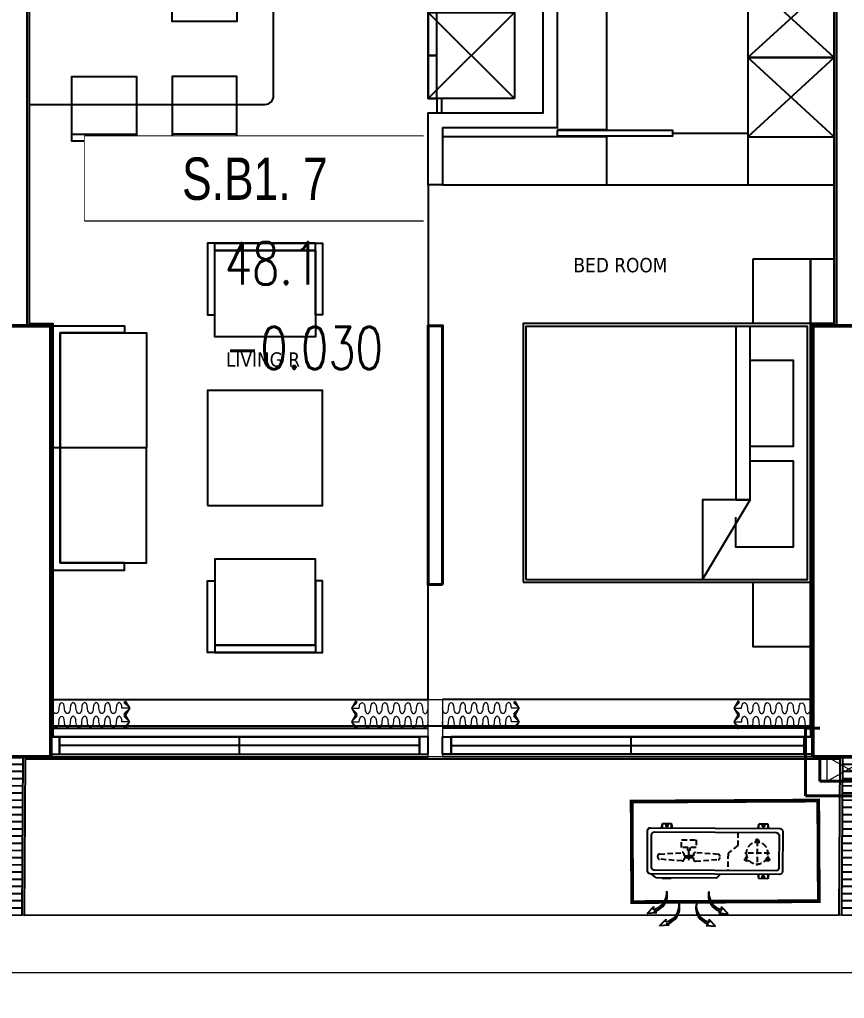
# Model space of a CAD drawing. Header units: millimetres. Extents: x -361702973 to 361248309, y -356458554 to 356543577.
# Drawn here: x 151710 to 157448, y 5890 to 12700 of the extents above; entities that cross this region are included whole.
import ezdxf
from ezdxf.enums import TextEntityAlignment as Align
from ezdxf.xclip import XClip

# ---------------------------------------------------------------- set-up
doc = ezdxf.new("R2010")
doc.units = ezdxf.units.MM
doc.header["$LTSCALE"] = 100
doc.header["$MEASUREMENT"] = 0
doc.header["$XCLIPFRAME"] = 0
doc.set_wipeout_variables(frame=1)
for name, pattern in [('220126_HDN_HBA typical plan$0$HIDDEN', [0.375, 0.25, -0.125]), ('ACAD_ISO03W100', [30, 12, -18]), ('HIDDEN', [0.375, 0.25, -0.125])]:
    doc.linetypes.add(name, pattern=pattern)
for name, color, linetype in [('1VinaPVC-Text', 9, 'Continuous'), ('A-_FURN----_E-_N', 251, 'Continuous'), ('A-ANNO-ROOM', 50, 'Continuous'), ('A-WALL-FNSH', 11, 'Continuous'), ('AC-EAD', 6, 'Continuous'), ('dien tich thong thuy', 3, 'Continuous'), ('IDEA - dim', 251, 'Continuous'), ('KT-Net manh', 139, 'Continuous'), ('KT-Noi that', 32, 'Continuous'), ('KT-Tuong', 1, 'Continuous')]:
    doc.layers.add(name, color=color, linetype=linetype)
for name, color, linetype, lineweight in [('AUDIT_I_220808132811-11', 7, 'Continuous', 9), ('CIC36 net manh', 8, 'Continuous', 9), ('HBA-Partition', 4, 'Continuous', 13), ('KT-Chuviet', 255, 'Continuous', 15), ('KT-Kich thuoc', 159, 'Continuous', 18), ('KT-lomo nuoc', 3, 'HIDDEN', 5), ('KT-Net cat', 1, 'Continuous', 40), ('KT-Net cot vach', 2, 'Continuous', 50), ('KT-Net thay', 7, 'Continuous', 15), ('KT-Net truc', 18, 'Continuous', 15)]:
    doc.layers.add(name, color=color, linetype=linetype, lineweight=lineweight)
doc.styles.add('220126_HDN_HBA typical plan$0$211210_HDN_HBA_TYPICAL PLAN CORE OPT 1$0$HBA-Text', font='GOTHIC.TTF')
doc.styles.add('font unicode ccu', font='arial.ttf')
doc.styles.add('ROMANS', font='ROMANS.SHX')
doc.styles.add('Tahoma', font='tahoma.ttf')

# ---------------------------------------------------------------- blocks, each defined once
blk = doc.blocks.new('A$C418F5BC8')
at = {"layer": 'A-ANNO-ROOM', "insert": (648.1133449638728, 1090.790118377889), "char_height": 600, "attachment_point": 2, "rotation": 50.44882673977027, "style": '220126_HDN_HBA typical plan$0$211210_HDN_HBA_TYPICAL PLAN CORE OPT 1$0$HBA-Text'}
blk.add_mtext_dynamic_manual_height_columns('SL-S', width=722857412.8743668, gutter_width=9765.624999999996, heights=[0], dxfattribs=at)
blk = doc.blocks.new('A$C1AAC5519')
at = {"layer": 'A-ANNO-ROOM', "insert": (772.955269176513, 1216.574747113511), "char_height": 600, "attachment_point": 2, "rotation": 50.44882673977027, "style": '220126_HDN_HBA typical plan$0$211210_HDN_HBA_TYPICAL PLAN CORE OPT 1$0$HBA-Text'}
blk.add_mtext_dynamic_manual_height_columns('1-BR', width=722857412.8743668, gutter_width=9765.624999999996, heights=[0], dxfattribs=at)
blk = doc.blocks.new('A$C2A6C5140')
at = {"layer": 'A-ANNO-ROOM', "insert": (731.4497625969816, 1190.0169191678, 0.0003277973379295924), "char_height": 600, "attachment_point": 2, "rotation": 50.44882673977027, "style": '220126_HDN_HBA typical plan$0$211210_HDN_HBA_TYPICAL PLAN CORE OPT 1$0$HBA-Text'}
blk.add_mtext_dynamic_manual_height_columns('2-BR', width=722857412.8743668, gutter_width=9765.624999999996, heights=[0], dxfattribs=at)
blk = doc.blocks.new('A$C5388591E')
at = {"layer": 'A-ANNO-ROOM', "insert": (894.3001998505497, 842.1987865094561, 0.0004622000541105721), "char_height": 600, "attachment_point": 2, "rotation": 1.4064704596368105, "style": '220126_HDN_HBA typical plan$0$211210_HDN_HBA_TYPICAL PLAN CORE OPT 1$0$HBA-Text'}
blk.add_mtext_dynamic_manual_height_columns('3-BR', width=722857412.8743668, gutter_width=9765.624999999996, heights=[0], dxfattribs=at)
blk = doc.blocks.new('A$C21AF0CCA')
at = {"layer": 'A-ANNO-ROOM', "insert": (1197.56892258345, 814.6835720778872), "char_height": 600, "attachment_point": 2, "rotation": 0.10542954816276216, "style": '220126_HDN_HBA typical plan$0$211210_HDN_HBA_TYPICAL PLAN CORE OPT 1$0$HBA-Text'}
blk.add_mtext_dynamic_manual_height_columns('1-BR+', width=722857412.8743668, gutter_width=9765.624999999996, heights=[0], dxfattribs=at)
blk = doc.blocks.new('Louvre')
for p, q in [((-390.067916277796, 975.9572027104441, 0.1512365001885502), (-295.1435544323176, 1008.729661013116, 0.1512365002144518)), ((-373.750619571656, 928.6946823777398, 0.1512365001885502), (-278.8262577261776, 961.4671406804118, 0.1512365002144518)), ((-357.4333228655159, 881.4321620450355, 0.1512365001885502), (-262.5089610200375, 914.2046203477075, 0.1512365002144518)), ((-341.1160261593759, 834.1696417123312, 0.1512365001885502), (-246.1916643138975, 866.9421000150032, 0.1512365002144518)), ((-324.7987294532359, 786.9071213796269, 0.1512365001885502), (-229.8743676077574, 819.6795796822989, 0.1512365002144518)), ((-308.4814327470958, 739.6446010469226, 0.1512365001885502), (-213.5570709016174, 772.4170593495946, 0.1512365002144518)), ((-292.1641360409558, 692.3820807142183, 0.1512365001885502), (-197.2397741954774, 725.1545390168903, 0.1512365002144518)), ((-275.8468393348157, 645.119560381514, 0.1512365001885502), (-180.9224774893373, 677.892018684186, 0.1512365002144518)), ((-259.5295426286757, 597.8570400488097, 0.1512365001885502), (-164.6051807831973, 630.6294983514817, 0.1512365002144518)), ((-243.2122459225357, 550.5945197161054, 0.1512365001885502), (-148.2878840770572, 583.3669780187774, 0.1512365002144518)), ((-226.8949492163956, 503.3319993834011, 0.1512365001885502), (-131.9705873709172, 536.1044576860731, 0.1512365002144518)), ((-210.5776525102556, 456.0694790506968, 0.1512365001885502), (-115.6532906647772, 488.8419373533688, 0.1512365002144518)), ((-194.2603558041155, 408.8069587179925, 0.1512365001885503), (-99.33599395863712, 441.5794170206646, 0.1512365002144518)), ((-177.9430590979755, 361.5444383852882, 0.1512365001885503), (-83.01869725249708, 394.3168966879603, 0.1512365002144518)), ((-161.6257623918355, 314.2819180525839, 0.1512365001885503), (-66.70140054635704, 347.054376355256, 0.1512365002144518)), ((-145.3084656856954, 267.0193977198796, 0.1512365001885503), (-50.38410384021699, 299.7918560225517, 0.1512365002144518)), ((-128.9911689795554, 219.7568773871753, 0.1512365001885503), (-34.06680713407695, 252.5293356898474, 0.1512365002144518)), ((-112.6738722734153, 172.494357054471, 0.1512365001885503), (-17.74951042793691, 205.2668153571431, 0.1512365002144518)), ((-96.35657556727529, 125.2318367217667, 0.1512365001885503), (-1.43221372179687, 158.0042950244388, 0.1512365002144518)), ((-80.03927886113524, 77.96931638906244, 0.1512365001885503), (14.88508298434317, 110.7417746917345, 0.1512365002144518)), ((-63.7219821549952, 30.70679605635814, 0.1512365001885503), (31.20237969048321, 63.47925435903016, 0.1512365002144518)), ((-47.40468544885516, -16.55572427634615, 0.1512365001885503), (47.51967639662325, 16.21673402632587, 0.1512365002144518))]:
    blk.add_line(p, q)
at = {"elevation": 0.1512365001885503}
blk.add_lwpolyline([(47.5188208874315, 16.2192119784886), (-311.4533339738846, 1055.970408101566), (-405.9933989513665, 1023.379364635679), (-47.40468544885516, -16.55572427634615)], close=True, dxfattribs=at)
blk = doc.blocks.new('OU DHCB')
at = {"ltscale": 10}
for p, q in [((-145596.7359835756, -72628.19858895507), (-145596.7359835755, -73528.19858895507)), ((-145296.7359835756, -72608.19858895507), (-145576.7359835756, -72608.19858895507)), ((-145568.159058152, -72656.08931015906), (-145568.1590581519, -73502.79584965573)), ((-145324.4190639546, -72636.08931015906), (-145548.159058152, -72636.08931015906)), ((-145301.9190639545, -73502.79584965573), (-145301.9190639546, -72656.08931015906)), ((-145276.7359835755, -73528.19858895507), (-145276.7359835756, -72628.19858895507)), ((-145251.7359835756, -72666.54320485782), (-145276.7359835756, -72633.91402237766)), ((-145251.7359835756, -72666.54320485782), (-145251.7359835755, -73091.63776905168)), ((-145251.7359835755, -73091.63776905168), (-145276.7359835756, -73117.74108818787)), ((-145576.7359835755, -73548.19858895507), (-145296.7359835755, -73548.19858895507)), ((-145548.1590581519, -73522.79584965573), (-145324.4190639545, -73522.79584965573))]:
    blk.add_line(p, q, dxfattribs=at)
for p, q in [((-145596.7359835737, -72704.6985221715), (-145626.5373331342, -72710.6859819922)), ((-145596.7359835737, -72710.68598199266), (-145626.5373331342, -72710.6859819922)), ((-145626.5373331342, -72710.6859819922), (-145626.537333134, -72774.23580768521)), ((-145613.7907843499, -72729.27302923848), (-145613.7907843499, -72756.23642001537)), ((-145251.7359835756, -72709.72133146526), (-145246.9346340166, -72710.68598199266)), ((-145251.7359835756, -72710.68598199272), (-145246.9346340166, -72710.68598199266)), ((-145246.9346340166, -72710.68598199266), (-145246.9346340169, -72774.23580768568)), ((-145600.3090889574, -72742.46089483847), (-145627.2724797422, -72742.46089483894)), ((-145596.7359835744, -72774.23580768568), (-145626.5373331339, -72774.23580768521)), ((-145596.7359835746, -72780.22326750544), (-145626.5373331342, -72774.23580768521)), ((-145251.7359835756, -72742.46089483929), (-145246.1994874087, -72742.46089483934)), ((-145251.7359835756, -72774.23580768573), (-145246.934634017, -72774.23580768568)), ((-145251.7359835756, -72775.20045821296), (-145246.9346340166, -72774.23580768568)), ((-145600.3090889574, -73413.93628307173), (-145627.2724797422, -73413.93628307126)), ((-145596.7359835746, -73376.17391040476), (-145626.5373331342, -73382.16137022499)), ((-145596.7359835744, -73382.16137022452), (-145626.5373331339, -73382.16137022499)), ((-145626.5373331342, -73445.711195918), (-145626.537333134, -73382.16137022499)), ((-145613.7907843499, -73427.12414867172), (-145613.7907843499, -73400.16075789483)), ((-145276.7359835763, -73376.1739104043), (-145246.9346340166, -73382.16137022452)), ((-145276.7359835764, -73382.16137022406), (-145246.934634017, -73382.16137022452)), ((-145273.1628781935, -73413.93628307126), (-145246.1994874087, -73413.9362830708)), ((-145259.6811828009, -73427.12414867125), (-145259.6811828009, -73400.16075789437)), ((-145246.9346340166, -73445.71119591754), (-145246.9346340169, -73382.16137022452)), ((-145596.7359835737, -73445.71119591754), (-145626.5373331342, -73445.711195918)), ((-145596.7359835737, -73451.6986557387), (-145626.5373331342, -73445.711195918)), ((-145276.7359835771, -73445.71119591707), (-145246.9346340166, -73445.71119591754)), ((-145276.7359835771, -73451.69865573823), (-145246.9346340166, -73445.71119591754))]:
    blk.add_line(p, q)
at = {"linetype": 'HIDDEN', "ltscale": 1.5}
for p, q in [((-145413.9539361256, -72690.93626985545), (-145425.2743603915, -72850.3464246098)), ((-145391.7116543167, -72679.24295534656), (-145400.5201600925, -72679.24295534656)), ((-145366.9574540176, -72850.3464246098), (-145378.2778782834, -72690.93626985545)), ((-145411.8405843586, -72927.5993492777), (-145402.8542549818, -72927.5993492777)), ((-145402.8542549818, -72927.5993492777), (-145402.8542549818, -72902.06651731845)), ((-145402.8542549818, -72902.06651731845), (-145389.3775594272, -72902.06651731845)), ((-145389.3775594272, -72927.5993492777), (-145389.3775594272, -72902.06651731845)), ((-145389.3775594272, -72927.5993492777), (-145380.3912300507, -72927.5993492777)), ((-145413.9539361256, -73100.72940071652), (-145425.2743603915, -72941.3192459621)), ((-145366.9574540176, -72941.3192459621), (-145378.2778782834, -73100.72940071652)), ((-145424.3244128572, -73457.61947981999), (-145424.3244128572, -73284.34750655977)), ((-145372.1718516731, -73297.9798048001), (-145387.1776447338, -73289.31620613698)), ((-145384.0065475349, -73301.15090199895), (-145375.342948872, -73286.14510893813)), ((-145504.9601435018, -73370.98349318982), (-145522.2873408278, -73370.98349318982)), ((-145513.6237421648, -73362.31989452682), (-145513.6237421648, -73379.64709185276)), ((-145510.9603994874, -73370.98349318982), (-145337.6884262272, -73370.98349318982)), ((-145387.1776447338, -73452.6507802426), (-145372.1718516731, -73443.98718157967)), ((-145384.0065475349, -73440.81608438081), (-145375.342948872, -73455.82187744146))]:
    blk.add_line(p, q, dxfattribs=at)
for points in [[(-145514.0369933077, -72845.00641289927), (-145514.0369933077, -72946.6592576727), (-145460.1302110892, -72946.6592576727), (-145460.1302110892, -72845.00641289927)], [(-145438.3748983174, -72892.94521453363), (-145378.3072809206, -72892.94521453363), (-145378.3072809206, -72898.7209469756), (-145438.3748983174, -72898.7209469756)]]:
    blk.add_lwpolyline(points, close=True, dxfattribs=at)
for points in [[(-145411.8405843586, -72864.06632129426), (-145402.8542549818, -72864.06632129426), (-145402.8542549818, -72889.59915325334), (-145389.3775594272, -72889.59915325334), (-145389.3775594272, -72864.06632129426), (-145380.3912300507, -72864.06632129426)], [(-145460.1302110892, -72902.18613808436), (-145439.9151677571, -72902.18613808436), (-145439.9151677571, -72889.4795324876), (-145460.1302110892, -72889.4795324876)], [(-145568.1590581519, -73235.6644869287), (-145477.5859351165, -73235.6644869287), (-145421.9678457306, -73168.28098990311), (-145301.9190639544, -73168.28098990311)]]:
    blk.add_lwpolyline(points, dxfattribs=at)
for points in [[(-145400.506466276, -73299.01593738), (-145385.0322228624, -73286.8395249426, -0.6770329614269011), (-145371.0996937773, -73294.88347436048), (-145373.9076545681, -73314.37276847954)], [(-145498.5591177275, -73386.34032428954), (-145516.8413219319, -73379.02744260765, -0.6770329614269011), (-145516.8413219319, -73362.93954377211), (-145498.5591177275, -73355.62666209022)], [(-145373.9076545681, -73427.59421790004), (-145371.0996937773, -73447.08351201928, -0.6770329614269011), (-145385.0322228624, -73455.12746143699), (-145400.506466276, -73442.95104899965)]]:
    blk.add_lwpolyline(points, format="xyb", dxfattribs=at)
for centre in [(-145613.7907843498, -72742.46089483894), (-145613.7907843498, -73413.93628307126), (-145259.6811828011, -73413.9362830708)]:
    blk.add_circle(centre, 6.399999998510705)
blk.add_circle((-145424.3244128572, -73370.98349318982), 75.80648830138873, dxfattribs=at)
at = {"ltscale": 10}
for centre, radius, start, end in [((-145576.7359835756, -72628.19858895507), 20, 90, 180), ((-145548.159058152, -72656.08931015906), 20, 90, 180), ((-145324.0708671735, -72658.3538387804), 22.2672511938213, 5.836940991571704, 90.89598033136627), ((-145296.7359835756, -72628.19858895507), 20, 0, 90), ((-145576.7359835755, -73528.19858895507), 20, 180, 270), ((-145548.1590581519, -73502.79584965573), 20, 180, 270), ((-145324.0708671734, -73500.53132103439), 22.26725119372981, 269.1040196686337, 354.1630590084283), ((-145296.7359835755, -73528.19858895507), 20, 270, 0)]:
    blk.add_arc(centre, radius, start, end, dxfattribs=at)
at = {"linetype": 'HIDDEN', "ltscale": 1.5, "extrusion": (-3.705961975267651e-18, -2.302887044638033e-31, -1)}
for centre, major_axis, ratio, start_param, end_param in [((-145400.5201600925, -72691.94956094332), (13.47669555471336, 1.34378840757246e-09), 0.9428576571430538, 3.22142263940278, 4.712388980478704), ((-145391.7116543167, -72691.94956094332), (13.47669555471336, -1.34381379242754e-09), 0.942857657143054, 4.712388980290674, 6.203355321366594), ((-145411.8405843586, -72851.35971569768), (13.47669555469076, -1.05462899242754e-09), 0.9428576571446344, 1.570796326721111, 3.221422639214027), ((-145380.3912300507, -72940.3059548744), (13.47669555469076, -1.05462899242754e-09), 0.9428576571446344, 4.712388980310906, 6.363015292803822), ((-145400.5201600925, -73099.71610962864), (13.47669555471336, -1.34381379242754e-09), 0.942857657143054, 1.57079632670088, 3.061762667776801), ((-145391.7116543167, -73099.71610962864), (13.47669555471336, 1.34378840757246e-09), 0.9428576571430538, 0.0798299858129885, 1.57079632688891)]:
    blk.add_ellipse(centre, major_axis=major_axis, ratio=ratio, start_param=start_param, end_param=end_param, dxfattribs=at)
at = {"linetype": 'HIDDEN', "ltscale": 1.5, "extrusion": (-3.705961975267651e-18, -2.30288704463893e-31, -1)}
for centre, start_param, end_param in [((-145380.3912300507, -72851.35971569768), -0.0798299856242348, 1.570796326868679), ((-145411.8405843586, -72940.3059548744), 3.061762667965558, 4.712388980458472)]:
    blk.add_ellipse(centre, major_axis=(13.47669555469076, 1.05462300757246e-09), ratio=0.9428576571446344, start_param=start_param, end_param=end_param, dxfattribs=at)
blk = doc.blocks.new('ki hieu qt')
at = {"layer": 'AC-EAD', "color": 7}
for points in [[(-276796163327.464, 549769551681.0894), (-276796163446.0606, 549769551567.1503)], [(-276796163396.6809, 549769551574.9169), (-276796163446.0606, 549769551567.1503)], [(-276796163338.9174, 549769551517.0281), (-276796163364.6031, 549769551559.9108)], [(-276796163338.9174, 549769551517.0281), (-276796163327.464, 549769551681.0894)], [(-276796163110.5587, 549769551464.184), (-276796163229.1553, 549769551350.2449)], [(-276796163122.012, 549769551300.1228), (-276796163110.5587, 549769551464.184)], [(-276796163179.7757, 549769551358.0116), (-276796163229.1553, 549769551350.2449)], [(-276796163122.012, 549769551300.1228), (-276796163147.6976, 549769551343.0052)], [(-276796163179.7757, 549769550597.0709), (-276796163229.1553, 549769550604.8376)], [(-276796163110.5587, 549769550490.8986), (-276796163229.1553, 549769550604.8376)], [(-276796163122.012, 549769550654.9597), (-276796163147.6976, 549769550612.0773)], [(-276796163122.012, 549769550654.9597), (-276796163110.5587, 549769550490.8986)], [(-276796163396.6809, 549769550380.1656), (-276796163446.0606, 549769550387.9323)], [(-276796163327.464, 549769550273.9932), (-276796163446.0606, 549769550387.9323)], [(-276796163338.9174, 549769550438.0544), (-276796163364.6031, 549769550395.1718)], [(-276796163338.9174, 549769550438.0544), (-276796163327.464, 549769550273.9932)]]:
    blk.add_lwpolyline(points, dxfattribs=at)
for centre, radius, start, end in [((-276796163644.4366, 549769551622.9794), 286.8527087762382, 255.434448979571, 347.3073344548822), ((-276796163679.501, 549769551631.3489), 288.3951209083507, 262.614727528198, 348.7092694430371), ((-276796163427.5312, 549769551406.0741), 286.8527087762382, 255.434448979571, 347.3073344548822), ((-276796163462.5958, 549769551414.4435), 288.3951209083507, 262.614727528198, 348.7092694430371), ((-276796163427.5312, 549769550549.0084), 286.8527087762382, 12.69295835412746, 104.5668063709439), ((-276796163462.5958, 549769550540.639), 288.3951209083507, 11.29147703540943, 97.38530942130281), ((-276796163644.4366, 549769550332.1031), 286.8527087762382, 12.69295835412746, 104.5668063709439), ((-276796163679.501, 549769550323.7336), 288.3951209083507, 11.29147703540943, 97.38530942130281)]:
    blk.add_arc(centre, radius, start, end, dxfattribs=at)
blk = doc.blocks.new('DHCB.1')
at = {"xscale": -1, "rotation": 106.4733300107783}
blk.add_blockref('OU DHCB', (-194859.9671084196, -237775.7974229998), dxfattribs=at)
at = {"xscale": 0.4, "yscale": 0.4, "zscale": 0.4, "rotation": 286.4738024344239}
blk.add_blockref('ki hieu qt', (-179483459312.1194, -168534274838.7475), dxfattribs=at)
blk = doc.blocks.new('*U150')
for points in [[(482.6951045578201, -398.9039813853606), (464.6170375002125, -396.4493711387506), (464.3337632049024, -466.3349522090732)], [(396.7561588253833, -484.1490495130481), (464.3337632049024, -466.3349522090732), (394.4481821902239, -466.0516779393653)]]:
    blk.add_hatch(color=256).paths.add_polyline_path(points)
blk.add_line((464.3337632049024, -466.3349522090732), (416.9273155568029, -418.7598943406972))
for points in [[(482.6951045578201, -398.9039813853606), (464.6170375002125, -396.4493711387506), (464.3337632049024, -466.3349522090732)], [(396.7561588253833, -484.1490495130481), (464.3337632049024, -466.3349522090732), (394.4481821902239, -466.0516779393653)]]:
    blk.add_lwpolyline(points, close=True)
for centre in [(16.76743755071067, -17.17677016190672), (85.71403000141326, -87.65612936302188), (155.3043908096025, -157.4940017787478), (224.8947516177918, -227.3318741944736), (294.485112425981, -297.1697466101995), (364.0754732341703, -367.0076190259254)]:
    blk.add_ellipse(centre, major_axis=(34.52187991841241, 31.95056764796491), ratio=0.5238875827070036, start_param=4.731720461219403, end_param=7.873313114809197)
at = {"extrusion": (0, 0, -1)}
for centre in [(51.5728287498025, -52.1059534814385), (120.5194212005051, -122.5853126825537), (190.1097820086943, -192.4231850982796), (259.7001428168836, -262.2610575140054), (329.2905036250728, -332.0989299297313), (398.8808644332621, -401.9368023454572)]:
    blk.add_ellipse(centre, major_axis=(-32.07293168385898, -34.4082260416161), ratio=0.5238875826554585, start_param=4.731720461217387, end_param=7.87331311480718, dxfattribs=at)
blk = doc.blocks.new('*U149')
at = {"layer": 'A-_FURN----_E-_N', "linetype": 'Continuous'}
for points in [[(-899.9999999999709, 600), (-899.9999999999709, 1000), (-1349.999999999971, 1000), (-1349.999999999971, 600)], [(-900.0000000000291, -1000), (-900.0000000000291, 1000), (900.0000000000291, 1000), (900.0000000000291, -1000)], [(-880.0000000000291, -980), (-880.0000000000291, 980), (880.0000000000291, 980), (880.0000000000291, -980)], [(1350.000000000029, 600), (1350.000000000029, 1000), (900.0000000000291, 1000), (900.0000000000291, 600)]]:
    blk.add_lwpolyline(points, close=True, dxfattribs=at)
at = {"layer": 'A-_FURN----_E-_N', "linetype": '220126_HDN_HBA typical plan$0$HIDDEN', "ltscale": 500}
blk.add_lwpolyline([(-900.0000000000291, -1000), (-900.0000000000291, 1000), (900.0000000000291, 1000), (900.0000000000291, -1000)], close=True, dxfattribs=at)
at = {"layer": 'A-_FURN----_E-_N', "linetype": 'Continuous'}
for points in [[(-54.9999999999709, 580), (-54.9999999999709, 880), (-655.605454891891, 880), (-655.605454891891, 480), (-448.1151331290312, 480)], [(645.6054548844986, 580), (645.6054548844986, 880), (45.0000000000291, 880), (45.0000000000291, 580)], [(-880.0000000000291, 248.6659454330802), (-326.2632651105232, 580), (880.0000000000291, 580), (880.0000000000291, 480), (-326.2632651105232, 480), (-326.2632651105232, 580), (-326.2632651105232, 248.6659454330802), (-880.0000000000291, 248.6659454330802)]]:
    blk.add_lwpolyline(points, dxfattribs=at)
blk = doc.blocks.new('15')
at = {"layer": 'A-_FURN----_E-_N'}
for p, q in [((3775.000000281259, 4365.000000000109, -2.478332509891004e-05), (4115.000000000029, 4365.000000000109, -2.478332509890831e-05)), ((4115, 4315.000000000109, -2.478332509890926e-05), (2975.000002559274, 4315.000000000109, -2.478332509890926e-05))]:
    blk.add_line(p, q, dxfattribs=at)
at = {"layer": 'A-WALL-FNSH', "color": 5}
for points in [[(310, 19.99999998084968), (310, 139.9999999808497), (250, 139.9999999808497), (250, 19.99999998084968)], [(2815.000000001863, 139.9999999808497), (310, 139.9999999808497), (310, 19.99999998084968), (2815.000000001863, 19.99999998084968)], [(1562.5, 139.9999999808497), (2815.000000001863, 139.9999999808497), (2815.000000001863, 79.99999998084968), (1562.5, 79.99999998084968)], [(2875.000000001863, 19.99999998084968), (2875.000000001863, 139.9999999808497), (2815.000000001863, 139.9999999808497), (2815.000000001863, 19.99999998084968)], [(2975.000000001863, 19.99999998084968), (2975.000000001863, 139.9999999808497), (3035.000000001863, 139.9999999808497), (3035.000000001863, 19.99999998084968)], [(3035.000000001863, 139.9999999808497), (5490, 139.9999999808497), (5490, 19.99999998084968), (3035.000000001863, 19.99999998084968)], [(4287.500000003725, 139.9999999808497), (3035.000000001863, 139.9999999808497), (3035.000000001863, 79.99999998084968), (4287.500000003725, 79.99999998084968)], [(5490, 19.99999998084968), (5490, 139.9999999808497), (5550, 139.9999999808497), (5550, 19.99999998084968)], [(1562.5, 79.99999998084968), (310, 79.99999998084968), (310, 19.99999998084968), (1562.5, 19.99999998084968)], [(4287.500000003725, 79.99999998084968), (5490, 79.99999998084968), (5490, 19.99999998084968), (4287.500000003725, 19.99999998084968)]]:
    blk.add_lwpolyline(points, close=True, dxfattribs=at)
for points in [[(250, 139.9999999808497), (2815.000000001863, 139.9999999808497)], [(5550, 139.9999999808497), (3035.000000001863, 139.9999999808497)]]:
    blk.add_lwpolyline(points, dxfattribs=at)
at = {"layer": 'HBA-Partition'}
blk.add_lwpolyline([(2875.000000001863, 400), (2975.000000001863, 400), (2975.000000001863, 0), (2875.000000001863, 0)], close=True, dxfattribs=at)
at = {"layer": 'IDEA - dim'}
for p, q in [((4115.000000000029, 5980), (4115.000000000029, 4365.000000000106)), ((4115.000000001775, 4315.000000000109), (4115, 3979.999994853104)), ((5100, 4315.000000000058), (5099.999999999942, 3979.999994852988)), ((2975.000002559274, 3979.999994852988), (4114.999999998137, 3979.999994852988)), ((265.0053272108489, 200.0000000001746), (2875.000000001863, 200.0000000000582)), ((5535.005707725941, 200.0000000001746, -7.59482372829634e-05), (2975.000000001863, 200.0000000000582)), ((250, 0), (2875.000000001863, 0)), ((5550, 0), (2975.000000001863, 0))]:
    blk.add_line(p, q, dxfattribs=at)
for points in [[(1093.376600351214, 5566.983968055807), (1543.376600351214, 5566.983968055807), (1543.376600351214, 5116.983968055807), (1093.376600351214, 5116.983968055807)], [(5700, 4865), (5700, 5415), (5100, 5415.000000000058), (5100, 4865.000000000058), (5700, 4865)], [(3474.999999891967, 4579.999994853046), (2874.999999891967, 4579.999994853046), (2874.999999891967, 5179.999994853046), (3474.999999891967, 5179.999994853046)], [(2934.999999891967, 5179.999994853046), (2874.999999891967, 5179.999994853046), (2874.999999891967, 4879.999994853046), (2934.999999891967, 4879.999994853046)], [(2934.999999891967, 4879.999994853046), (2874.999999891967, 4879.999994853046), (2874.999999891967, 4579.999994853046), (2934.999999891967, 4579.999994853046)], [(5700, 4315), (5700, 4865), (5100, 4865.000000000058), (5100, 4315.000000000058), (5700, 4315)], [(846.6348699871742, 4283.634093876113), (396.6348699871742, 4283.634093876113), (396.6348699871742, 4733.634093876113), (846.6348699871742, 4733.634093876113)], [(1093.376600351214, 4283.634093876113), (1543.376600351214, 4283.634093876113), (1543.376600351214, 4733.634093876113), (1093.376600351214, 4733.634093876113)], [(2934.999999891967, 4579.999994853046), (2935.000002559274, 4480.000000000058), (2971.000002559274, 4480.000000000058), (2971.000002559274, 4579.999994853046)], [(846.6348699871742, 4283.634093876113), (396.6348699871742, 4283.634093876113), (396.6348699871742, 4333.634093876113), (846.6348699871742, 4333.634093876113)], [(1093.376600351214, 4283.634093876113), (1543.376600351214, 4283.634093876113), (1543.376600351214, 4333.634093876113), (1093.376600351214, 4333.634093876113)], [(1390.677188739181, 3075.738865847932), (1390.677188739181, 3523.743899913039), (2090.677188739181, 3523.743899913039), (2090.677188739181, 3573.743899913039), (1340.677188739181, 3573.743899913039), (1340.677188739181, 3075.738865847932)], [(2090.677188739181, 3075.738865847932), (2090.677188739181, 3523.743899913039), (1390.677188739181, 3523.743899913039), (1390.677188739181, 3573.743899913039), (2140.677188739181, 3573.743899913039), (2140.677188739181, 3075.738865847932)], [(2090.677188739181, 3523.743899913039), (2090.677188739181, 2923.743899913039), (1390.677188739181, 2923.743899913039), (1390.677188739181, 3523.743899913039)], [(763.005034064845, 2950.00002853863), (314.9999999999709, 2950.00002853863), (314.9999999999709, 2150.00002853863), (264.9999999999709, 2150.00002853863), (264.9999999999709, 3000.00002853863), (763.005034064845, 3000.00002853863)], [(314.9999999999709, 2950.00002853863), (914.9999999999709, 2950.00002853863), (914.9999999999709, 2150.00002853863), (314.9999999999709, 2150.00002853863)], [(1340.677188739181, 1750), (2140.677188739181, 1750), (2140.677188739181, 2550), (1340.677188739181, 2550)], [(763.005034064845, 1350.00002853863), (314.9999999999709, 1350.00002853863), (314.9999999999709, 2150.00002853863), (264.9999999999709, 2150.00002853863), (264.9999999999709, 1300.00002853863), (763.005034064845, 1300.00002853863)], [(314.9999999999709, 1350.00002853863), (914.9999999999709, 1350.00002853863), (914.9999999999709, 2150.00002853863), (314.9999999999709, 2150.00002853863)], [(2090.677188739181, 776.2561000869609), (2090.677188739181, 1376.256100086961), (1390.677188739181, 1376.256100086961), (1390.677188739181, 776.2561000869609)], [(1390.677188739181, 1224.261134152068), (1390.677188739181, 776.2561000869609), (2090.677188739181, 776.2561000869609), (2090.677188739181, 726.2561000869609), (1340.677188739181, 726.2561000869609), (1340.677188739181, 1224.261134152068)], [(2090.677188739181, 1224.261134152068), (2090.677188739181, 776.2561000869609), (1390.677188739181, 776.2561000869609), (1390.677188739181, 726.2561000869609), (2140.677188739181, 726.2561000869609), (2140.677188739181, 1224.261134152068)]]:
    blk.add_lwpolyline(points, close=True, dxfattribs=at)
blk.add_lwpolyline([(100.0057077259116, 4539.999999999942), (1740.005707722186, 4540, 0.414213562373095), (1800.005707722186, 4600), (1800.005707722186, 5280, 0.414213562373095), (1740.005707722186, 5340), (100.0057077259116, 5339.999999999942)], format="xyb", close=True, dxfattribs=at)
for points, elevation in [([(3775.000000281259, 4319.793337935225), (3775.000000281259, 4359.793337935225), (4575.000000281259, 4359.793337935225), (4575.000000281259, 4319.793337935225)], -2.478332509890926e-05), ([(5534.994292273856, 3464.999999999942), (5699.994292273856, 3464.999999999942), (5699.994292273856, 3015), (5534.994292273856, 3015)], 7.59482372829634e-05)]:
    blk.add_lwpolyline(points, close=True, dxfattribs=dict(at, elevation=elevation))
blk.add_lwpolyline([(5115, 3979.999994852988), (5700, 3979.999994852988)], dxfattribs=at)
at = {"layer": 'KT-Net cat'}
blk.add_lwpolyline([(2975, 1200), (2975, 3000), (2874.999999996275, 3000), (2874.999999996275, 1200)], close=True, dxfattribs=at)
at = {"layer": 'KT-Net cot vach'}
for points in [[(-250, 0), (250, 0), (250, 3000), (-250, 3000)], [(5550, 0), (6050, 0), (6050, 3000), (5550, 3000)]]:
    blk.add_lwpolyline(points, close=True, dxfattribs=at)
at = {"layer": 'KT-Net manh', "linetype": 'ACAD_ISO03W100', "ltscale": 4}
for p, q in [((5700, 4865), (5100, 5415.000000000058)), ((5100, 4865.000000000058), (5700, 5415)), ((3474.999999891967, 5179.999994853046), (2874.999999891967, 4579.999994853046)), ((2874.999999891967, 5179.999994853046), (3474.999999891967, 4579.999994853046)), ((5700, 4315), (5100, 4865.000000000058)), ((5100, 4315.000000000058), (5700, 4865)), ((4575.000000281259, 4339.793337935225, -2.478332509890926e-05), (5100, 4339.793337935225, -2.478332509890926e-05)), ((2874.999999996275, 3979.999994853046), (2874.999999996275, 3000)), ((4115, 3979.999994853104), (5115, 3979.999994852988)), ((2874.999999996275, 400), (2874.999999996275, 1200)), ((265.0053272108489, 400), (2875.000000001863, 400)), ((5535.005707725941, 400, -7.59482372829634e-05), (2975.000000001863, 400))]:
    blk.add_line(p, q, dxfattribs=at)
at = {"layer": 'KT-Net manh'}
blk.add_lwpolyline([(1724.999999994412, 7915), (100.0057077259116, 7915), (100.0057077259116, 3015.000000000611), (264.999971461395, 3015.000000000611), (265.0054413653852, 139.9999999808497)], dxfattribs=at)
at = {"layer": 'KT-Net manh', "elevation": 7.59482372829634e-05}
blk.add_lwpolyline([(4935.000000001863, 6105.000000000004), (4935.000000001834, 5965), (5700, 5965), (5699.994292273856, 3015), (5535.005707725941, 3014.999999997373), (5535.005707725941, 139.9999999808497)], dxfattribs=at)
at = {"layer": 'KT-Tuong'}
for p, q in [((85.00570772591163, 3000, 7.594823728296514e-05), (85.00570772591163, 7930, 7.594823728296514e-05)), ((5715.005707725912, 5980, 7.59482372829634e-05), (5715.005707725912, 3000, 7.59482372829634e-05))]:
    blk.add_line(p, q, dxfattribs=at)
for points in [[(2975.000002559274, 4380.000000000058), (2975.000002559274, 3979.999994853046), (2875.000002559274, 3979.999994853046), (2875.000002559274, 4480.000000000058), (3675.000002559274, 4480.000000000058), (3675.000000281259, 5979.999999514199)], [(2975.000002559274, 4380.000000000058), (3775.000000281259, 4380.000000000058), (3775.000000281259, 5979.999999514199)]]:
    blk.add_lwpolyline(points, dxfattribs=at)
at = {"layer": 'CIC36 net manh', "color": 8, "zscale": 0.8100000000112606}
for p, xscale, yscale, rotation in [((265.7513122326636, 338.6633411585935), -0.8100000000112604, 0.8100000000112604, 134.8767987960269), ((2874.254014978185, 338.6633411585935), 0.8100000000112606, 0.8100000000112606, 225.123201203973), ((2975.74598502554, 338.6633411585935), -0.8100000000112604, 0.8100000000112604, 134.8767987960269), ((5534.500595763384, 338.6633411585935, -7.59482372829634e-05), 0.8100000000112606, 0.8100000000112606, 225.123201203973), ((265.5335979006195, 243.7097146716551), -0.8100000000112604, 0.8100000000112604, 134.8767987960269), ((2874.471729310229, 243.7097146716551), 0.8100000000112606, 0.8100000000112606, 225.123201203973), ((2975.528270693496, 243.7097146716551), -0.8100000000112604, 0.8100000000112604, 134.8767987960269), ((5534.718310095428, 243.7097146716551, -7.59482372829634e-05), 0.8100000000112606, 0.8100000000112606, 225.123201203973)]:
    blk.add_blockref('*U150', p, dxfattribs=dict(at, xscale=xscale, yscale=yscale, rotation=rotation))
at = {"layer": 'IDEA - dim', "xscale": -1, "rotation": 270}
blk.add_blockref('*U149', (4534.994292273856, 2114.999999999942, -7.59482372829634e-05), dxfattribs=at)
at = {"layer": '1VinaPVC-Text', "style": 'Tahoma'}
for s, p in [('BED ROOM', (3886.102424362674, 3371.746283935907)), ('LIVING R', (1468.46195131354, 2714.557781457494))]:
    blk.add_text(s, height=100, dxfattribs=at).set_placement(p)
blk = doc.blocks.new('35')
at = {"layer": 'KT-Tuong'}
blk.add_lwpolyline([(-249.9999999999709, 3000.000000000007), (249.9999999999709, 3000.000000000007), (249.9999999999709, 0), (-249.9999999999709, 0)], close=True, dxfattribs=at)
blk = doc.blocks.new('TAG CAO DO SAN')
at = {"layer": 'KT-Net thay', "flags": 128}
blk.add_lwpolyline([(1526701.778855525, -266095.2298759429), (1526701.778855525, -266566.6584041911), (1527644.63591202, -266566.6584041911), (1527644.63591202, -266095.2298759429)], close=True, dxfattribs=at)
blk.add_wipeout([(1526701.778855525, -266095.2298759429), (1527644.6359120198, -266095.2298759429), (1527644.6359120198, -266566.65840419114), (1526701.778855525, -266566.65840419114)]).dxf.layer = 'KT-Net thay'
for points in [[(1526701.778855525, -266330.9441400666), (1527644.63591202, -266330.9441400666)], [(1526701.778855525, -266566.6584041911), (1527644.63591202, -266566.6584041911)]]:
    blk.add_lwpolyline(points, dxfattribs=at)
at = {"layer": 'KT-Chuviet', "color": 31, "style": 'ROMANS', "width": 0.75}
blk.add_text('DTTT:', height=117.8571320618522, dxfattribs=at).set_placement((1526748.92170835, -266507.8139601254))
at = {"layer": 'KT-Chuviet', "color": 31, "style": 'font unicode ccu', "width": 0.75}
blk.add_attdef('TÊNPHÒNG', text='', height=117.85713, dxfattribs=at).set_placement((1527175.308820772, -266213.4467624734), align=Align.MIDDLE_CENTER)
at = {"layer": 'KT-Chuviet', "color": 31, "ltscale": 15, "style": 'ROMANS', "width": 0.75, "flags": 8}
blk.add_attdef('CAO-DO', (1527091.943339912, -266507.7298381611), '', height=117.8571320618522, dxfattribs=at)
blk = doc.blocks.new('*U340')
at = {"layer": 'KT-lomo nuoc', "ltscale": 500}
for p, q in [((262.4505482473284, 223.641568639428), (1.734723475976807e-18, -0.009297052340116352)), ((-32.13938861171057, 166.9250005011148), (294.5899368590384, 56.70727108597313))]:
    blk.add_line(p, q, dxfattribs=at)
blk.add_lwpolyline([(-32.13938861171057, 166.9250005011148), (262.4505482473284, 223.641568639428), (294.5899368590384, 56.70727108597313), (1.734723475976807e-18, -0.009297052340116352)], close=True, dxfattribs=at)
blk = doc.blocks.new('CTN TN T39')
at = {"layer": 'KT-Net cat'}
for p, q in [((-7100.628596252667, -19299.81981076006, -2.147128005738981e-05), (-7100.628596252667, -19769.81981076006, -2.147128005738981e-05)), ((-7100.628596252667, -19299.81981076006, -2.147128005738981e-05), (-7000.628596252664, -19299.81981076006, -2.147128005738981e-05)), ((-7000.628596252667, -19669.81981076006, -2.147128005738981e-05), (-7000.628596252667, -19499.81981076006, -2.147128005738981e-05)), ((-7000.628596252667, -19499.81981076006, -2.147128005738981e-05), (-6600.628596252671, -19499.81981076006, -2.147128005738981e-05)), ((-7000.628596252667, -19669.81981076006, -2.147128005738981e-05), (-6600.628596252671, -19669.81981076006, -2.147128005738981e-05)), ((-6500.628596252671, -19769.81981076006, -2.147128005738981e-05), (-7100.628596252667, -19769.81981076006, -2.147128005738981e-05))]:
    blk.add_line(p, q, dxfattribs=at)
at = {"layer": 'KT-lomo nuoc', "linetype": 'HIDDEN', "rotation": 169.1023465233103}
blk.add_blockref('*U340', (-6650.912897315236, -19499.82894015628, -2.147128005432963e-05), dxfattribs=at)

msp = doc.modelspace()

# ---------------------------------------------------------------- linework, layer by layer
at = {"layer": 'AUDIT_I_220808132811-11', "elevation": 4.469598132449163e-10}
for points in [[(99013.28158358758, 45087.86638798633), (96591.81466774852, 52101.56708254162, 0.3643585262583712), (91883.7777232588, 54156.43152717073), (62948.06581957143, 44174.19938163643, 0.4519047578513394), (60731.6572007366, 38521.09177919207), (68844.88280354886, 24907.26262909026, 0.3106788684848847), (75007.89375109866, 22936.00988019403), (97530.71268810221, 30727.35037666422, 0.2299220823866625), (97815.57670097044, 31142.11676835371), (98036.49818666533, 32158.79551515763, -0.2789899883790971), (98495.34331291087, 32660.41685368191), (102915.6510876441, 34181.01733374011, -0.4143403845293878), (103568.245148363, 33863.9223537845), (111897.4615060731, 9773.209343152994, 0.3197537419032749), (117095.5433125002, 6070.414265717583), (162232.9248160585, 6070.414265717583, 0.4808685683322463), (167373.4705618609, 12501.3145350407), (166764.8225651822, 15196.44946841465), (166719.5568668272, 15396.89007480725), (164944.1252416959, 23916.51352541283)], [(97354.88057166038, 31089.78210990239, 0.2042794764179826), (97421.1872620488, 31210.89471722409), (97644.97511552821, 32240.76446352672, -0.275411558420597), (98372.82317649, 33041.27557829485), (102785.211252825, 34559.15165593589, -0.4141945204059637), (103946.2874616281, 33994.62816613101), (112275.5038192678, 9903.915155703173, 0.3197537419032751), (117095.5433125002, 6470.414265717583), (162232.9248160585, 6470.414265717583, 0.3653099340488337), (167198.8967085602, 10781.13626836205)]]:
    msp.add_lwpolyline(points, format="xyb", dxfattribs=at)
at = {"layer": 'dien tich thong thuy'}
for points, elevation in [([(157251.9454941238, 13650.41426809643), (157251.9454941237, 15475.41426811428), (155001.9454977958, 15475.41426809622), (155001.9454977958, 15485.41426809741), (154486.945494133, 15485.41426809643), (153416.9454941198, 15485.41426809643), (151776.9512018515, 15485.41426809643), (151776.9512018515, 10585.41426809643), (151941.9454941256, 10585.41426809643), (151941.9454941256, 7785.414268077278), (154536.9454941274, 7785.414268077278), (154666.9454941274, 7785.414268077278), (157211.9454941297, 7785.414268077278), (157211.9454941297, 10585.25538656042), (157376.9512018515, 10585.25538656042), (157376.9512018516, 13650.41426809643)], -7.594808240499368e-05), ([(151748.5164690661, 7555.068322890544), (151742.4985681617, 6470.118802792047), (157412.0842590487, 6470.724398042017), (157418.5953737434, 7555.71664763875)], 7.594868424254865e-05)]:
    msp.add_lwpolyline(points, close=True, dxfattribs=dict(at, elevation=elevation))
at = {"layer": 'KT-Noi that', "extrusion": (-2.779649405079937e-06, 0.0004897338603342396, 0.9999998800765028), "const_width": 26.00000000000001, "elevation": 2.778902107855948}
msp.add_lwpolyline([(157269.6392647114, 6566.636799735153), (157265.629011888, 7266.625312411878), (155967.5489341047, 7259.25762102044), (155971.54816481, 6560.133216154962), (157269.6392647114, 6566.636799735153)], dxfattribs=at)

# ---------------------------------------------------------------- block references
for name, p in [('15', (151676.9454941256, 7570.414268096429, -7.594808240499368e-05)), ('35', (157476.9454941296, 7570.414268094049, -7.594816824478002e-05))]:
    msp.add_blockref(name, p)
at = {"layer": 'A-ANNO-ROOM'}
for p in [(-193366.6029767873, 192837.9996409905, 5.460855537377236e-05), (-194725.1126339572, 187914.7636662904, 5.460855537377236e-05), (-204628.500881133, 156603.4286092457, 5.461079910308954e-05), (-263479.6090599558, 50485.12915140932, 5.460850030168077e-05), (-269121.1781233152, 49296.5544193383, 5.460850030168077e-05), (-249390.2929153891, 45734.43883928895, 5.460850030168077e-05), (-231828.0778406897, 44407.82273046864, 5.460832008522107e-05), (-260545.3674363113, 42210.52099001262, 5.460850030168077e-05), (-266005.9544405445, 40714.37009385967, 5.460850030168077e-05), (-231175.8712175231, 40645.45605562796, 5.460850030168077e-05), (-228303.7210763374, 35687.765146195, 5.460832008522128e-05)]:
    msp.add_blockref('A$C21AF0CCA', p, dxfattribs=at)
at = {"layer": 'dien tich thong thuy'}
for name, p, rotation in [('A$C2A6C5140', (-235738.0721845079, 62244.32288491951, 3.214423980650787e-05), 310.9576437198666), ('A$C2A6C5140', (-226971.972951604, 58672.53392838872, 1.895367564819208e-05), 310.9576437198666), ('A$C2A6C5140', (-182858.1837168724, 33888.05154022964, 0.000178988243818107), 310.9576437198666), ('A$C2A6C5140', (-180585.3237963979, 23151.33387848926, 0.000178988243818107), 310.9576437198666), ('A$C2A6C5140', (-203396.9752949114, 23120.58807031136, 0.0001030398263186841), 310.9576437198666), ('A$C2A6C5140', (-196571.0380073554, 22922.69606213347, 0.000178988243818107), 310.9576437198666), ('A$C418F5BC8', (-247792.2532073302, 59981.48598654423, -1.001597833679712e-05), 309.6632197063607), ('A$C418F5BC8', (-251962.2979944813, 57974.75306764379, -1.001597833679712e-05), 309.6632197063607), ('A$C418F5BC8', (-255726.2573242666, 56926.2422651329, -1.001597833679712e-05), 309.6632197063607), ('A$C418F5BC8', (-259675.3290057395, 55322.63898630807, -1.001597833679712e-05), 309.6632197063607), ('A$C1AAC5519', (-244712.9849651629, 48430.23954045825, 0.0003723829774320968), 309.6566028083925), ('A$C1AAC5519', (-223357.5065853495, 48059.78935259463, 0.0005547181599990354), 309.6566028083925), ('A$C1AAC5519', (-221487.8086388012, 45005.57789840109, 0.0003723828570649432), 309.6566028083925), ('A$C418F5BC8', (-197487.0809651244, 33411.4671110799, -1.001597833679712e-05), 309.6632197063607), ('A$C418F5BC8', (-193448.7475272998, 33349.36583146098, -1.001597833679712e-05), 309.6632197063607), ('A$C418F5BC8', (-201711.797739714, 33256.21495891846, -1.001597833679712e-05), 309.6632197063607), ('A$C418F5BC8', (-206278.2197520126, 33163.06303948996, -1.001597833679712e-05), 309.6632197063607), ('A$C1AAC5519', (-271599.8972878471, 39640.33326624559, 0.0003723828655667127), 309.6566028083925), ('A$C418F5BC8', (-226889.0124284044, 31090.29572592763, -1.001597833679712e-05), 309.6632197063607), ('A$C1AAC5519', (-217339.68294671, 23702.2762728755, -0.3423708923741385), 309.6566028083925), ('A$C1AAC5519', (-211634.5547104646, 23442.24319922904, 0.0003723828655667127), 309.6566028083925), ('A$C1AAC5519', (-187964.0545017801, 23164.08220845302, 0.0003723828655667127), 309.6566028083925)]:
    msp.add_blockref(name, p, dxfattribs=dict(at, rotation=rotation))
for name, p in [('A$C418F5BC8', (-197463.7292652081, 182913.4540568058, 9.919419487628366e-05)), ('A$C418F5BC8', (-200258.9907205751, 179138.6891211519, 4.458552763712727e-05)), ('A$C2A6C5140', (-188160.0390614129, 177105.642765429, 9.919419487628366e-05)), ('A$C418F5BC8', (-200994.9430359419, 174771.894767079, 4.458552763712727e-05)), ('A$C2A6C5140', (-234759.4766391878, 172444.9136382493, 4.458552763712727e-05)), ('A$C418F5BC8', (-200719.9128290097, 170423.8323274105, 4.458552763712727e-05)), ('A$C2A6C5140', (-190797.8283776039, 169517.5067573905, 9.919419487628366e-05)), ('A$C1AAC5519', (-230167.9898228928, 167012.0323451896, 0.0003723828655667197)), ('A$C418F5BC8', (-202290.0123814641, 165833.5958576689, 9.919419487628366e-05)), ('A$C1AAC5519', (-241412.7857485664, 165333.8017953324, 0.0003723828655667197)), ('A$C418F5BC8', (-226321.6487100684, 164849.0004456656, 4.458552763712727e-05)), ('A$C418F5BC8', (-223174.4637594427, 162010.1787619262, 0.05488942016446244)), ('A$C418F5BC8', (-203583.8919471729, 161846.927602817, 4.458552763712727e-05)), ('A$C418F5BC8', (-244807.1773967599, 161329.3218979316, 0.05488941081008353)), ('A$C2A6C5140', (-193344.5366901597, 160504.8948145737, 9.919419487628366e-05)), ('A$C418F5BC8', (-219934.1653648383, 159334.2093209107, 0.05488940151768119)), ('A$C1AAC5519', (-248428.8589248053, 157037.2006521042, 0.0003723828655667197)), ('A$C1AAC5519', (-252286.3459864925, 152336.1708680308, 0.02738517669695963)), ('A$C2A6C5140', (-195752.5445711951, 151816.0180695198, 4.458552763712727e-05)), ('A$C418F5BC8', (-228142.1604593961, 149140.0456224125, 0.05488939420954132)), ('A$C1AAC5519', (-255923.8224010994, 147682.0149176453, 0.0004269909932618908)), ('A$C418F5BC8', (-224737.6489350568, 146340.2200414557, 0.05488939420954583)), ('A$C2A6C5140', (-198038.3940573054, 144980.9671920894, 4.458552763712727e-05)), ('A$C418F5BC8', (-221724.5828443308, 144236.942033412, 4.458552763895914e-05)), ('A$C1AAC5519', (-260576.8913636276, 142107.7025675907, 0.027822102169103)), ('A$C418F5BC8', (-245667.6157152384, 140788.472051876, 9.916924510345083e-05)), ('A$C418F5BC8', (-263605.4986913943, 138503.2694156115, 0.05488941081008353)), ('A$C2A6C5140', (-199977.0465312221, 137220.1243192966, 9.919419487628366e-05)), ('A$C418F5BC8', (-247616.0924330471, 136995.8708936881, 4.458552763712727e-05)), ('A$C418F5BC8', (-266636.7078710849, 135433.6128811316, 4.458552763712727e-05)), ('A$C1AAC5519', (-268569.1861684484, 131058.0044733415, 0.0003723828655667197)), ('A$C418F5BC8', (-252583.1748971227, 130659.4905633791, 9.92039971646407e-05)), ('A$C418F5BC8', (-256446.2619547517, 127486.843743643, 4.458552763712727e-05)), ('A$C418F5BC8', (-258902.9768848096, 124459.8911733059, 0.05488941081005369)), ('A$C2A6C5140', (-265461.1614808204, 122023.7036381988, 0.02705737929207316)), ('A$C5388591E', (-193808.7999730141, 199941.1790572023, 4.458570785358675e-05)), ('A$C5388591E', (-210573.5526519337, 135718.1497136029, 9.91946273371655e-05)), ('A$C5388591E', (-276921.94039411, 49051.50231821807, -1.001579812033762e-05)), ('A$C5388591E', (-224277.5649896398, 23412.81915787171, 4.458552763712727e-05))]:
    msp.add_blockref(name, p, dxfattribs=at)
at = {"layer": 'KT-Net manh', "rotation": 340.6055111508006}
for p in [(151676.7303915357, 6470.593235318069, -0.1511605515043077), (157476.7303915357, 6470.593235318069, -0.1511605515043077)]:
    msp.add_blockref('Louvre', p, dxfattribs=at)
at = {"layer": 'KT-Noi that', "extrusion": (2.779649405519097e-06, 0.0004897338603320876, 0.9999998800765028), "rotation": 343.1993655150782}
msp.add_blockref('DHCB.1', (337910.0441535547, 33201.78169218576, 3.649602771588279), dxfattribs=at)

# ---------------------------------------------------------------- next in the draw order: block references
at = {"layer": 'KT-Net truc'}
ref = msp.add_blockref('TAG CAO DO SAN', (-3664592.104398605, 677126.8768442773, -0.0003293113757523903), dxfattribs=dict(at, xscale=2.5, yscale=2.5, zscale=2.5))
XClip(ref).set_block_clipping_path([(1526674.1636322693, -266330.944140067), (1527644.6359120195, -266095.2298759429)])
ref.add_attrib('CAO-DO', '48.1', (153137.7539511759, 10857.55224887434, -0.0003293113757523903), dxfattribs={"layer": 'KT-Chuviet', "color": 31, "ltscale": 15, "height": 294.6428301546305, "style": 'ROMANS', "width": 0.7500000000000001})
ref.add_attrib('CAO-DO', '-0.030', (153137.7539511759, 10268.26658856509, -0.0003293113757523903), dxfattribs={"layer": 'KT-Chuviet', "color": 31, "ltscale": 15, "height": 294.6428301546305, "style": 'ROMANS', "width": 0.7500000000000001})
ref.add_attrib('TÊNPHÒNG', 'S.B1. 7', dxfattribs={"layer": 'KT-Chuviet', "color": 31, "height": 294.642825, "style": 'font unicode ccu', "width": 0.7500000000000001}).set_placement((153346.167653327, 11593.25993809349, -0.0003293113757523903), align=Align.MIDDLE_CENTER)

# ---------------------------------------------------------------- next in the draw order: block references
at = {"layer": 'KT-Kich thuoc', "color": 2}
msp.add_blockref('CTN TN T39', (164277.5164882442, 27070.4146309873, 1.242184679685134e-07), dxfattribs=at)

doc.saveas('drawing.dxf')
